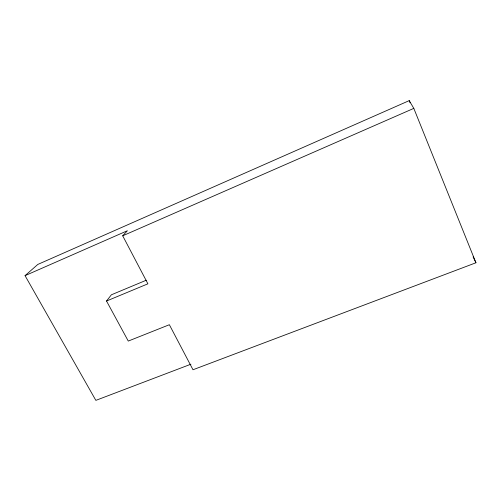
<?xml version="1.0" encoding="UTF-8"?>
<svg xmlns="http://www.w3.org/2000/svg" width="501" height="501" viewBox="0 0 501 501"><rect width="100%" height="100%" fill="white"/><g stroke="black" fill="none" stroke-linecap="round" stroke-linejoin="round"><path stroke-width="0.75" d="M190.925 364.202L95.848 400.374L25.05 275.65L37.807 264.434L409.229 100.626L413.813 108.379L475.95 262.768L192.991 369.757L169.363 324.723L128.269 341.075L106.519 301.026L111.372 294.801L146.273 280.222M106.519 301.026L147.901 283.816L122.707 235.808L127.379 230.742L25.05 275.65M122.707 235.808L413.813 108.379M473.094 256.863L475.95 262.768M409.229 100.626L410.106 102.799"/></g></svg>
